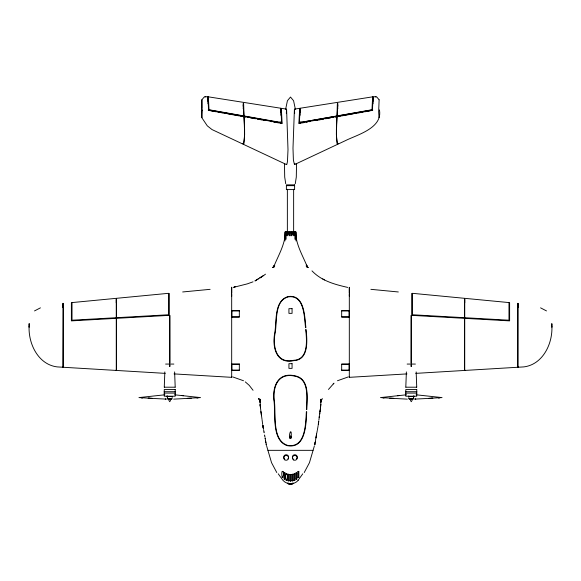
<?xml version="1.0" encoding="UTF-8"?>
<svg xmlns="http://www.w3.org/2000/svg" width="581" height="581" viewBox="0 0 581 581"><rect width="100%" height="100%" fill="white"/><g stroke="black" fill="none" stroke-linecap="round" stroke-linejoin="round"><path stroke-width="0.87" d="M62.937 307.472L63.075 303.297L63.213 307.472M116.265 302.883L116.265 299.084L116.273 370.395L116.258 369.756M116.534 302.883L116.541 299.084L116.549 370.395L116.527 369.756M231.666 317.553L231.666 316.304M231.674 296.39L231.681 294.371M231.681 293.006L231.681 287.283L231.681 377.338L174.046 373.903M286.106 480.197C286.317 479.347 287.704 480.64 286.259 480.429C283.92 471.779 289.04 471.002 287.007 480.211M288.082 480.763L288.082 474.394L288.532 474.118L288.982 474.379L288.982 480.799L288.082 480.799L288.975 480.741M282.163 477.291C280.362 467.712 285.532 471.191 282.794 477.03C281.843 476.616 282.243 478.192 283.056 477.342M284.131 479.034L284.145 472.941L284.596 472.658L285.046 472.934L285.031 479.071L284.131 479.071L285.024 479.013M411.072 315.432L411.043 363.169M411.348 315.432L411.319 363.169M518.063 307.472L517.925 303.297L517.918 367.388L518.07 366.415M169.681 363.169L169.652 315.432M169.957 363.169L169.928 315.432M169.667 366.509L169.674 364.912M169.942 366.509L169.95 364.912M296.542 163.82L296.295 177.074L295.271 183.719M349.319 293.006L349.319 287.319L349.312 377.338L406.954 373.903M517.794 366.415L517.78 367.228L517.824 303.413L517.787 307.472M349.334 376.488L349.319 377.338M464.473 369.756L464.735 370.446M464.742 369.756L464.72 370.395L464.735 299.084L464.735 302.883M231.703 376.866L231.688 377.338M164.837 371.913L164.263 387.2M406.38 371.913L405.799 387.2M29.086 326.943C28.505 344.257 38.484 364.621 57.199 366.901L165.251 373.372M29.079 327.19L29.159 324.3M413.287 398.617L413.81 396.039M29.086 326.834L29.188 323.552L29.166 324.147M464.459 370.438L464.459 299.084L464.466 302.883M290.115 432.162C291.575 429.991 291.626 437.217 290.58 437.384C289.251 437.304 289.091 432.576 290.892 432.082M290.108 437.043L290.471 436.636L290.892 437.014M280.608 112.482L280.87 108.291L281.625 122.606L280.1 122.606L280.144 121.632M281.327 108.473L282.105 123.237L280.529 123.237L280.565 122.308M301.118 123.121L298.895 123.237L299.68 108.364L300.086 115.285M372.69 109.845L299.375 122.606L300.13 108.291L300.392 112.482M208.005 103.759L208.376 96.911L209 109.751L281.625 122.606M207.686 101.116L207.925 96.845M280.913 115.285L281.32 108.4M297.937 477.291L297.922 471.605L298.409 471.314L298.823 471.59L298.837 477.299L297.937 477.328L298.837 477.321M320.683 405.72L320.843 404.347L320.69 405.916M243.105 106.178L243.272 103.316M243.199 108.807L243.504 103.338M295.961 473.014L296.855 472.927L296.869 479.071L295.969 479.034L295.954 472.941L296.855 472.97M306.347 411.755C305.65 424.007 305.562 448.685 287.384 445.329C271.24 439.846 276.403 412.655 274.159 399.583C272.932 385.501 278.873 372.392 295.032 376.183C309.702 379.132 306.688 398.45 306.477 409.532M306.703 411.776C306.064 424.246 305.744 449.084 287.348 445.678C270.877 440.275 276.048 412.815 273.804 399.583C272.54 385.283 278.727 372.029 295.068 375.842C309.985 378.747 307.102 398.29 306.826 409.554M320.443 408.094L320.567 407.165M286.324 113.375L286.586 109.192L288.002 149.702L287.457 161.576L286.883 164.292L286.222 164.162M290.05 474.539L290.95 474.517L290.95 480.945L290.5 481.206L290.05 480.901L290.05 474.532L290.95 474.539M292.018 480.763L292.018 474.394L292.468 474.118L292.918 474.379L292.918 480.799L292.018 480.799L292.918 480.741M293.993 480.204L293.986 473.878L294.436 473.602L294.887 473.864L294.894 480.211L293.993 480.233L294.894 480.211M337.379 103.316L336.37 134.313L336.907 142.977L337.445 144.422L338.048 143.689M337.605 103.331C337.793 115.329 334.663 133.565 337.779 143.79M379.015 117.652L378.652 111.784L379.124 99.888M373.06 96.845L372.436 110.216L298.895 123.237M413.89 395.944L413.403 398.61M320.705 404.659L321.104 399.278L320.741 402.56L321.09 400.512L322.484 398.66M320.501 407.826L320.516 407.375M320.116 411.057L319.993 411.769L320.146 410.789M320.327 409.315L320.451 408.298M320.008 411.668L320.109 411.123M318.257 424.74L318.49 423.033M320.044 411.377L320.138 410.774M318.766 421L318.591 422.336M318.395 423.694L318.7 421.545M318.642 421.922L318.541 422.663M318.882 420.085L319.223 417.586M319.216 417.645L319.325 416.809M318.511 422.91L318.33 424.246M285.402 232.712C284.806 245.32 277.929 256.112 273.433 267.543L274.029 265.975L273.346 267.543L274.406 265.975L273.193 267.543L274.559 265.975L273.041 267.543L274.668 265.975L272.663 267.543L274.69 265.975L272.663 267.543M319.158 417.187L319.456 415.045M319.753 413.745L319.623 414.623M285.612 109.366L287.421 100.724L290.5 97.042L293.579 100.724L295.388 109.366M318.01 426.28L318.148 425.452M283.078 471.634L282.177 471.634M298.823 471.634L297.922 471.634M285.039 472.992L284.145 472.97M295.976 479.093L296.869 479.093M287.014 473.907L286.113 473.907M294.887 473.907L293.986 473.907M288.982 474.445L288.082 474.423M290.05 480.901L290.95 480.901M292.911 474.445L292.018 474.423M315.338 441.415L315.904 438.147M172.179 397.426L172.201 396.402M316.086 437.094L315.933 437.972L316.376 435.38M316.137 436.759L316.645 433.854L316.347 435.496M317.408 429.773L317.923 426.882M315.236 442.01L315.134 442.511M315.243 442.032L314.815 444.196L315.171 442.315M316.739 433.332L317.284 430.448M314.691 444.835C314.989 443.303 314.546 445.569 314.706 444.806M314.858 443.986L314.793 444.349M314.292 446.201L309.441 462.723L304.212 472.556M294.952 163.624L294.857 163.951M274.029 265.975L273.346 267.543L274.21 265.975M201.985 117.638L202.333 110.68M294.778 164.162L294.502 164.576L345.455 140.631C356.923 134.865 382.189 128.35 379.567 110.593M302.788 473.798L298.089 480.305M170.611 400.338L169.732 401.711L168.846 400.338M412.154 400.338L411.268 401.711L410.389 400.338M328.461 389.459L333.988 383.191L333.203 383.888M201.883 99.75L204.236 97.012L207.373 96.693M263.694 275.517L265.488 274.159M258.284 278.909L254.943 280.964L263.592 275.517L261.733 276.694M34.504 310.922L40.43 307.843M294.48 164.583L293.398 160.218L292.991 148.228L294.414 109.177L294.676 113.375M337.467 380.751L348.273 376.924M253.025 281.829L247.23 283.891L233.257 287.421M370.315 110.818L367.62 111.305M371.281 110.651L372.733 110.39M299.375 122.606L372 109.751L372.61 96.911L372.995 103.759M302.403 122.896L304.517 122.518M305.984 122.257L307.451 121.995M308.918 121.734L310.385 121.473M315.759 120.521L317.705 120.173M318.671 120.006L320.618 119.657M322.557 119.316L323.544 119.141M325.52 118.785L327.488 118.437M328.476 118.263L330.444 117.914M332.405 117.565L333.385 117.391M335.339 117.042L337.292 116.694M338.273 116.52L340.749 116.077M341.737 115.902L343.683 115.561M345.136 115.299L347.489 114.885M348.179 114.762L350.946 114.268M351.643 114.145L353.371 113.832M354.759 113.585L357.177 113.157M358.324 112.954L360.605 112.547M361.179 112.445L363.219 112.082M364.686 111.821L367.127 111.392M294.422 109.141L299.687 108.313M300.137 108.248L372.617 96.838M393.736 398.341L380.49 397.593L406.388 394.797M204.962 96.707L205.725 96.591M397.673 395.748L399.452 395.472M72.015 302.578L168.635 293.311M182.674 291.967L210.119 289.331M373.627 96.693L376.764 97.012L379.117 99.75M187.264 398.341L200.51 397.593L174.612 394.797M428.8 398.341L442.047 397.593L416.149 394.797M415.749 373.372L523.801 366.901C542.516 364.621 552.495 344.257 551.914 326.943M166.246 399.111L148.148 398.188L152.2 398.341M196.901 397.978L198.012 397.927M438.437 397.978L439.548 397.927M191.316 398.188L173.69 399.14M430.899 398.261L432.852 398.188L414.754 399.111M407.31 399.14L389.684 398.188M286.484 185.659L294.516 185.659M285.896 232.32L284.915 232.32L284.988 240.948M286.142 232.32L286.803 232.32M294.197 232.32L294.857 232.32M295.104 232.32L296.085 232.32L296.012 240.948M286.738 232.712L294.262 232.712M231.877 310.842L239.328 310.842M341.672 310.842L349.123 310.842M231.877 316.914L239.328 316.914M341.672 316.914L349.123 316.914M165.6 364.069L173.864 364.069M407.136 364.069L415.4 364.069M231.877 364.272L239.328 364.272M341.672 364.272L349.123 364.272M231.877 370.141L239.328 370.141M341.672 370.141L349.123 370.141M164.321 387.2L175.135 387.2M405.865 387.2L416.679 387.2M164.154 391.71L175.302 391.71M405.698 391.71L416.846 391.71M164.154 393.083L175.302 393.083M405.698 393.083L416.846 393.083M166.994 396.416L172.47 396.416M408.53 396.416L414.006 396.416M167.052 398.769L172.47 398.769M408.53 398.769L413.948 398.769M167.982 398.965L171.475 398.965M409.525 398.965L413.018 398.965M168.178 399.358L171.286 399.358M409.714 399.358L412.822 399.358M264.602 434.987L264.725 435.859M264.798 436.091L264.951 436.985M265.27 439.091L265.481 440.107M265.982 442.896L266.163 443.877M267.986 450.333L313.014 450.333M62.93 366.415L62.944 367.228L63.206 303.442L63.22 367.207L63.206 366.415M150.101 398.261L138.953 397.593L164.851 394.797M382.988 397.927L384.099 397.978M141.452 397.927L142.563 397.978M508.985 302.578L412.365 293.311M370.881 289.331L398.326 291.967M208.383 96.838L280.863 108.248M181.548 395.472L183.327 395.748M375.275 96.591L376.038 96.707M281.313 108.313L286.578 109.141M282.105 123.237L208.564 110.216L207.94 96.845M208.31 109.845L280.1 122.606M209.719 110.651L208.267 110.39M210.685 110.818L213.38 111.305M213.873 111.392L216.314 111.821M217.781 112.082L219.821 112.445M220.395 112.547L222.676 112.954M223.823 113.157L226.241 113.585M227.629 113.832L229.357 114.145M230.054 114.268L232.821 114.762M233.511 114.885L235.864 115.299M237.317 115.561L239.263 115.902M240.251 116.077L242.727 116.52M243.708 116.694L245.661 117.042M247.615 117.391L248.595 117.565M250.556 117.914L252.524 118.263M253.512 118.437L255.48 118.785M257.456 119.141L258.443 119.316M260.382 119.657L262.329 120.006M263.295 120.173L265.241 120.521M270.615 121.473L272.082 121.734M273.549 121.995L275.016 122.257M276.483 122.518L278.597 122.896M279.882 123.121L280.529 123.237M347.743 287.421C334.83 284.487 321.446 280.892 311.99 270.869M232.727 376.924L243.533 380.751M540.57 307.843L546.496 310.922M286.498 164.576L212.007 129.563L207.286 125.837L201.752 117.58L201.418 111.697L201.876 99.874L202.282 108.487M322.716 278.909L324.409 279.969M308.337 267.543L306.26 265.975L307.581 267.543C303.079 256.112 296.172 245.335 295.598 232.712M245.284 381.884L249.227 385.348L253.055 390.294M258.516 398.66L259.918 400.512L260.353 402.56L259.903 399.278L260.295 404.659M276.788 472.556L271.559 462.723L266.708 446.201M278.212 473.798L282.911 480.305A10.059 9.812 13.8 0 0 298.184 480.385M409.126 398.595L409.009 398.268M167.589 398.595L167.11 395.944M306.848 265.975L307.69 267.543L306.608 265.081M243.221 143.79C246.337 133.615 243.207 115.321 243.395 103.331M242.952 143.689L243.555 144.422L244.093 142.977L244.63 134.313L243.621 103.316M285.729 183.719L284.705 177.074L284.458 163.82M265.72 441.516L265.916 442.591L265.771 441.749M408.806 396.438L408.733 396.068L408.821 397.426M167.11 396.002L167.713 398.617M263.542 429.533L264.014 432.017M263.999 431.952L264.159 432.787M265.125 438.038C265.248 438.786 265.03 437.987 265.197 438.423M265.473 440.296L265.655 441.306M262.779 424.987L263.07 426.759M262.91 425.808L262.997 426.367M263.084 426.882L263.367 428.553M265.176 438.306L265.11 438.11M263.019 426.461L262.946 425.989M263.128 427.166L263.251 427.856L262.815 425.234M263.338 428.393L263.244 427.805M261.058 412.51L260.934 411.624L261.305 414.231M261.109 412.851L261.523 415.764L261.297 414.115M262.547 423.324L262.67 424.159M261.595 416.265L261.995 419.177M262.075 419.823L262.459 422.736M260.52 408.182L260.92 411.471M260.317 406.192L260.47 407.739L260.346 406.402M260.273 405.756L260.143 404.376L260.244 405.436M260.368 406.649L260.404 407.049M260.303 405.945L260.194 404.863M260.223 405.189L260.462 407.659M305.896 327.677C304.618 316.514 304.589 294.276 288.343 296.506C273.535 300.653 276.97 322.005 274.602 333.857C272.191 347.743 276.556 364.432 293.732 360.648C308.961 360.024 307.255 340.379 306.056 329.521M305.548 327.706C304.219 316.754 304.393 294.669 288.365 296.862C273.796 300.515 277.428 322.629 274.958 333.886C272.612 347.547 276.73 364.076 293.725 360.3C308.722 359.654 306.819 340.205 305.708 329.55M373.089 97.085L373.314 101.116M337.728 103.316L337.895 106.178M337.496 103.338L337.801 108.807M300.856 121.632L300.9 122.606M300.435 122.308L300.471 123.237M551.841 324.3L551.812 323.588L551.914 326.834M551.848 324.467L551.921 327.19M416.737 387.2L416.163 371.913M202.311 109.366L202.333 110.506M175.201 387.2L174.62 371.913M379.553 109.896L379.56 110.419M411.326 364.912L411.333 366.509M411.05 364.912L411.057 366.509M349.319 294.371L349.326 296.128M349.334 316.304L349.334 317.553M509.61 302.737L509.61 320.879L411.74 315.352L411.74 293.376M508.985 302.679L508.985 320.211L412.365 314.757L412.365 293.434M295.831 239.219L295.831 231.536L285.184 231.536L285.169 239.219M295.046 232.32L295.046 235.77M294.916 232.32L294.916 239.219M294.131 232.32L294.131 234.913M293.637 189.283L293.637 231.812M293.521 235.77L293.521 232.32L292.795 232.32L292.737 234.913M291.807 235.77L291.807 232.32L291.081 232.32L291.023 235.77M289.977 235.77L289.977 232.32L289.258 232.32L289.193 235.77M288.263 234.913L288.263 232.32L287.544 232.32L287.479 235.77M287.363 189.283L287.363 231.812M286.869 232.32L286.869 234.913M286.084 232.32L286.084 239.219M285.954 232.32L285.954 235.77M169.26 293.376L169.26 315.352L71.39 320.879L71.39 302.737M168.635 293.434L168.635 314.757L72.015 320.211L72.015 302.679M284.349 458.707A2.433 2.397 0 0 1 284.552 455.359A2.433 2.397 0 0 1 287.944 455.482A2.433 2.397 0 0 1 287.907 458.83M293.093 458.83A2.433 2.397 0 0 1 293.056 455.482A2.433 2.397 0 0 1 296.448 455.359A2.433 2.397 0 0 1 296.651 458.707M292.788 483.101A2.433 1.344 -0.3 0 1 290.507 483.988A2.433 1.344 -0.3 0 1 288.227 483.123M292.882 483.116A2.433 1.344 -0.3 0 1 290.507 484.184A2.433 1.344 -0.3 0 1 288.132 483.131M293.514 483.152A3.137 1.736 -0.3 0 1 290.398 484.409A3.137 1.736 -0.3 0 1 287.442 483.058M321.097 399.278L321.017 400.512L321.09 399.278M320.668 406.148L320.581 406.715L320.661 406.112M320.276 409.496L320.153 410.52L320.313 409.496M319.877 412.619L319.746 413.519L319.877 412.619M274.152 265.975L273.433 267.543L274.152 265.975M274.406 265.975L273.273 267.543L274.457 265.975M261.878 276.694L260.027 277.812L261.878 276.694M235.218 286.709L234.15 287.065L235.254 286.709M415.226 399.14L415.691 399.14L415.226 399.14M165.774 399.14L165.338 399.14L165.803 399.14M294.603 184.874L286.397 184.874L286.382 189.58L294.603 189.58L294.618 184.874M292.069 308.656L288.931 308.656L288.931 313.362L292.069 313.362L292.069 308.656M239.328 310.704L231.877 310.704L231.877 317.052L239.328 317.052L239.328 310.704M349.123 310.704L341.672 310.704L341.672 317.052L349.123 317.052L349.123 310.704M292.069 363.677L288.931 363.677L288.931 368.383L292.069 368.383L292.069 363.677M239.328 364.047L231.877 364.047L231.877 370.366L239.328 370.366L239.328 364.047M349.123 364.047L341.672 364.047L341.672 370.366L349.123 370.366L349.123 364.047M175.208 389.553L164.256 389.553L164.241 396.22L175.208 396.22L175.222 389.553M416.744 389.553L405.792 389.553L405.778 396.22L416.744 396.22L416.759 389.553M266.294 444.53L266.171 444.066L266.403 445.249L266.294 444.53M307.276 266.759L306.26 265.975L307.276 266.759M307.124 266.759L306.354 265.975L307.879 267.543L307.124 266.759M307.654 267.543L306.637 265.975L307.625 267.543M259.918 400.512L258.857 398.66L259.91 400.512M307.581 267.543L306.71 265.975L307.574 267.543M260.259 402.56L259.903 399.278L260.259 402.56M260.012 400.512L259.91 399.278L259.998 400.512M289.992 438.306A0.901 0.871 0 0 0 291.401 437.646A0.901 0.871 0 0 0 290.108 436.796A0.901 0.871 0 0 0 289.992 438.306M290.05 437.675A0.901 0.871 0 0 0 291.401 436.919A0.901 0.871 0 0 0 290.05 436.164A0.901 0.871 0 0 0 290.05 437.675M284.821 459.84A2.433 2.397 0 0 0 288.612 458.031A2.433 2.397 0 0 0 285.126 455.7A2.433 2.397 0 0 0 284.821 459.84M293.601 459.934A2.433 2.397 0 0 0 297.247 457.857A2.433 2.397 0 0 0 293.601 455.78A2.433 2.397 0 0 0 293.601 459.934"/></g></svg>
